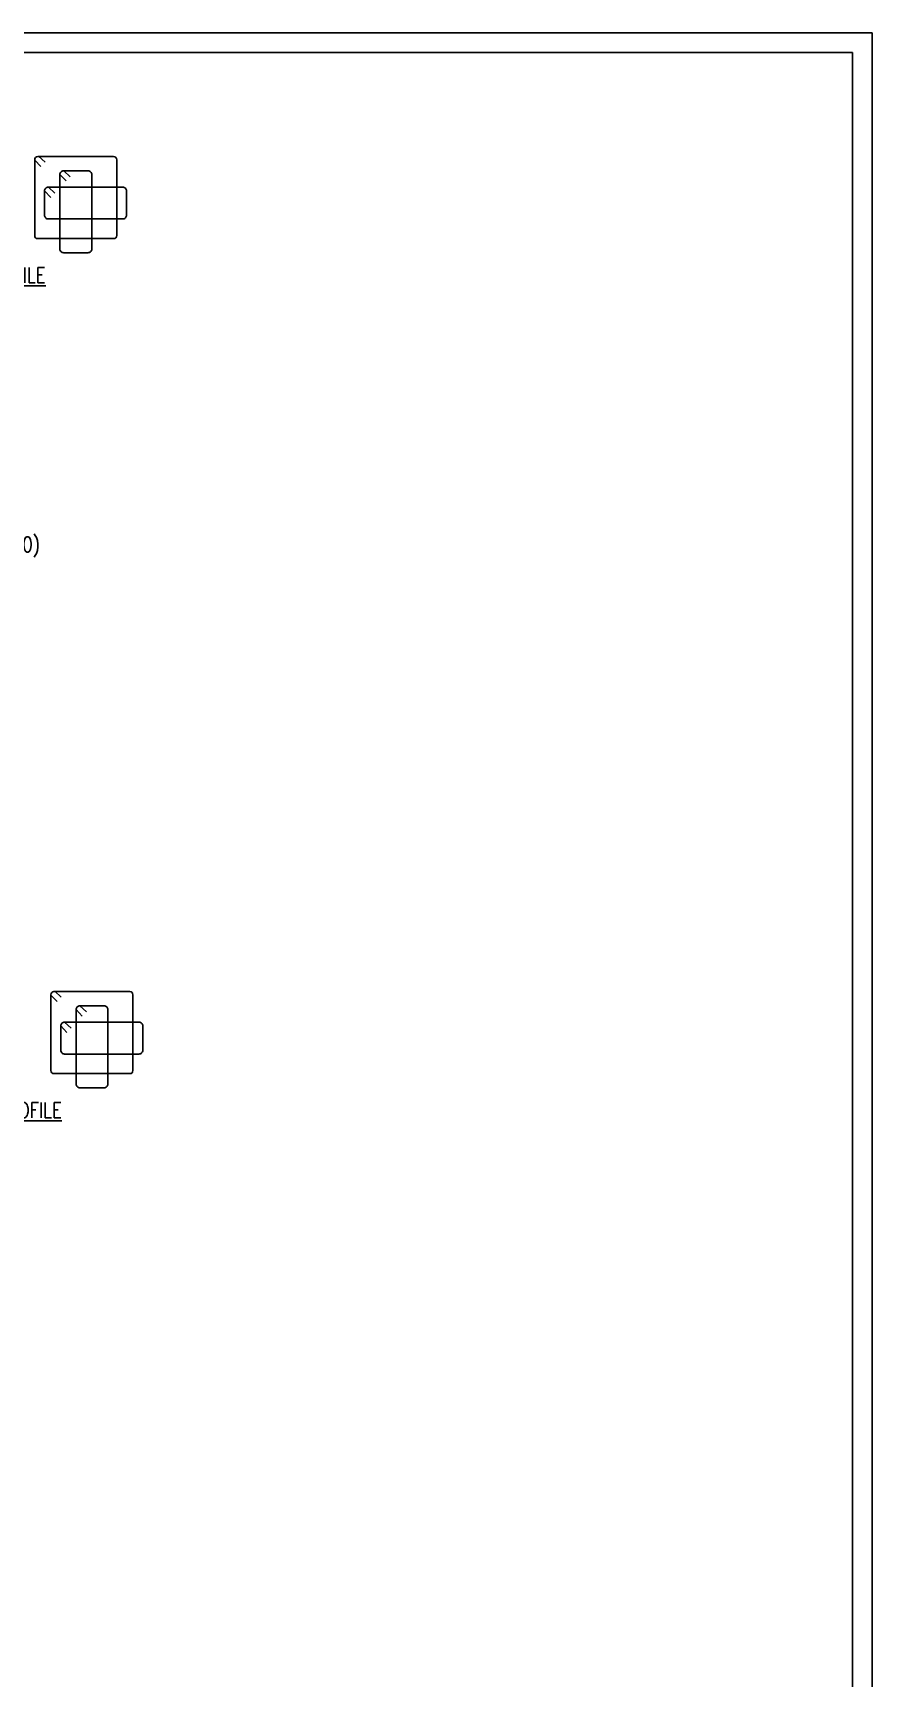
# Model space of a CAD drawing. Header units: millimetres. Extents: x 718890 to 734392, y -300108 to -278291.
# Drawn here: x 728863 to 734392, y -289130 to -278291 of the extents above; entities that cross this region are included whole.
import ezdxf
from ezdxf.enums import TextEntityAlignment as Align

# ---------------------------------------------------------------- set-up
doc = ezdxf.new("R2010")
doc.units = ezdxf.units.MM
doc.header["$MEASUREMENT"] = 0
doc.layers.add('col', color=7, linetype='Continuous')
doc.layers.add('REIN', color=1, linetype='Continuous', lineweight=20)
doc.layers.add('TEXT', color=7, linetype='Continuous', lineweight=15)
doc.styles.add('ROMANS', font='complex.shx', dxfattribs={"width": 0.8})

msp = doc.modelspace()

# ---------------------------------------------------------------- linework, layer by layer
at = {"layer": 'col', "color": 6, "lineweight": -3, "elevation": 743212945.3}
for points in [[(734392.5, -300108.5), (718890.4, -300108.5), (718890.4, -278291.3), (734392.5, -278291.3)], [(734263.1, -299979.1), (719019.8, -299979.1), (719019.8, -278420.7), (734263.1, -278420.7)]]:
    msp.add_lwpolyline(points, close=True, dxfattribs=at)
at = {"layer": 'REIN', "lineweight": -3}
for p, q in [((728900.2, -279103.7), (728943.4, -279143.4)), ((728875.2, -279128.7), (728916.1, -279171.1)), ((729066.3, -279199.6), (729109.4, -279239.2)), ((728965.3, -279307.5), (729008.4, -279347.1)), ((729041.3, -279224.6), (729082.1, -279266.9)), ((728940.3, -279332.5), (728981.2, -279374.8)), ((728982, -284630.2), (729022.9, -284672.5)), ((729007, -284605.2), (729050.1, -284644.8)), ((729148, -284726), (729188.9, -284768.3)), ((729173, -284701), (729216.1, -284740.7)), ((729047, -284833.9), (729087.9, -284876.2)), ((729072, -284808.9), (729115.2, -284848.6))]:
    msp.add_line(p, q, dxfattribs=at)
for points in [[(728895.5, -279106.5), (729395.5, -279106.5, -0.4142136), (729415.5, -279126.5), (729415.5, -279626.5, -0.4142136), (729395.5, -279646.5), (728895.5, -279646.5, -0.4142136), (728875.5, -279626.5), (728875.5, -279126.5, -0.4142136)], [(729066.3, -279199.6), (729226.1, -279199.6, -0.4142136), (729251.1, -279224.6), (729251.1, -279714.6, -0.4142136), (729226.1, -279739.6), (729066.3, -279739.6, -0.4142136), (729041.3, -279714.6), (729041.3, -279224.6, -0.4142136)], [(728965.4, -279307.4), (729455.4, -279307.4, -0.4142136), (729480.4, -279332.4), (729480.4, -279492.3, -0.4142136), (729455.4, -279517.3), (728965.4, -279517.3, -0.4142136), (728940.4, -279492.3), (728940.4, -279332.4, -0.4142136)], [(729002.2, -284607.9), (729502.2, -284607.9, -0.4142136), (729522.2, -284627.9), (729522.2, -285127.9, -0.4142136), (729502.2, -285147.9), (729002.2, -285147.9, -0.4142136), (728982.2, -285127.9), (728982.2, -284627.9, -0.4142136)], [(729173, -284701), (729332.9, -284701, -0.4142136), (729357.9, -284726), (729357.9, -285216, -0.4142136), (729332.9, -285241), (729173, -285241, -0.4142136), (729148, -285216), (729148, -284726, -0.4142136)], [(729072.2, -284808.8), (729562.2, -284808.8, -0.4142136), (729587.2, -284833.8), (729587.2, -284993.7, -0.4142136), (729562.2, -285018.7), (729072.2, -285018.7, -0.4142136), (729047.2, -284993.7), (729047.2, -284833.8, -0.4142136)]]:
    msp.add_lwpolyline(points, format="xyb", close=True, dxfattribs=at)

# ---------------------------------------------------------------- texts
at = {"layer": 'TEXT', "color": 18, "lineweight": -3, "true_color": 0x000000, "style": 'ROMANS', "width": 0.8}
msp.add_text('PEDESTAL(600x600)', height=100.035, dxfattribs=at).set_placement((728910.2, -281741.3), align=Align.BOTTOM_RIGHT)
at = {"layer": 'TEXT', "color": 250, "lineweight": -3, "char_height": 100.035, "attachment_point": 1, "style": 'ROMANS'}
for insert in [(726591.4, -279837.1, 0), (726698.1, -285338.5, 0)]:
    msp.add_mtext('                          {\\LSTIRRUP PROFILE}', dxfattribs=dict(at, insert=insert))

doc.saveas('drawing.dxf')
